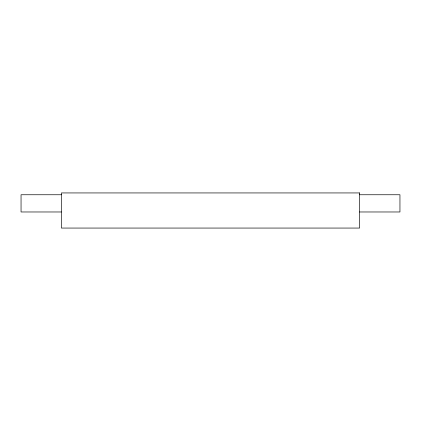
<?xml version="1.0" encoding="UTF-8"?>
<svg xmlns="http://www.w3.org/2000/svg" width="421" height="421" viewBox="0 0 421 421"><rect width="100%" height="100%" fill="white"/><g stroke="black" fill="none" stroke-linecap="round" stroke-linejoin="round"><path stroke-width="0.63" d="M61.408 194.755L21.05 194.755L21.05 211.974L61.408 211.974M359.592 194.755L399.95 194.755L399.95 211.974L359.592 211.974M359.592 192.939L61.408 192.939L61.408 228.061L359.592 228.061L359.592 192.939"/></g></svg>
